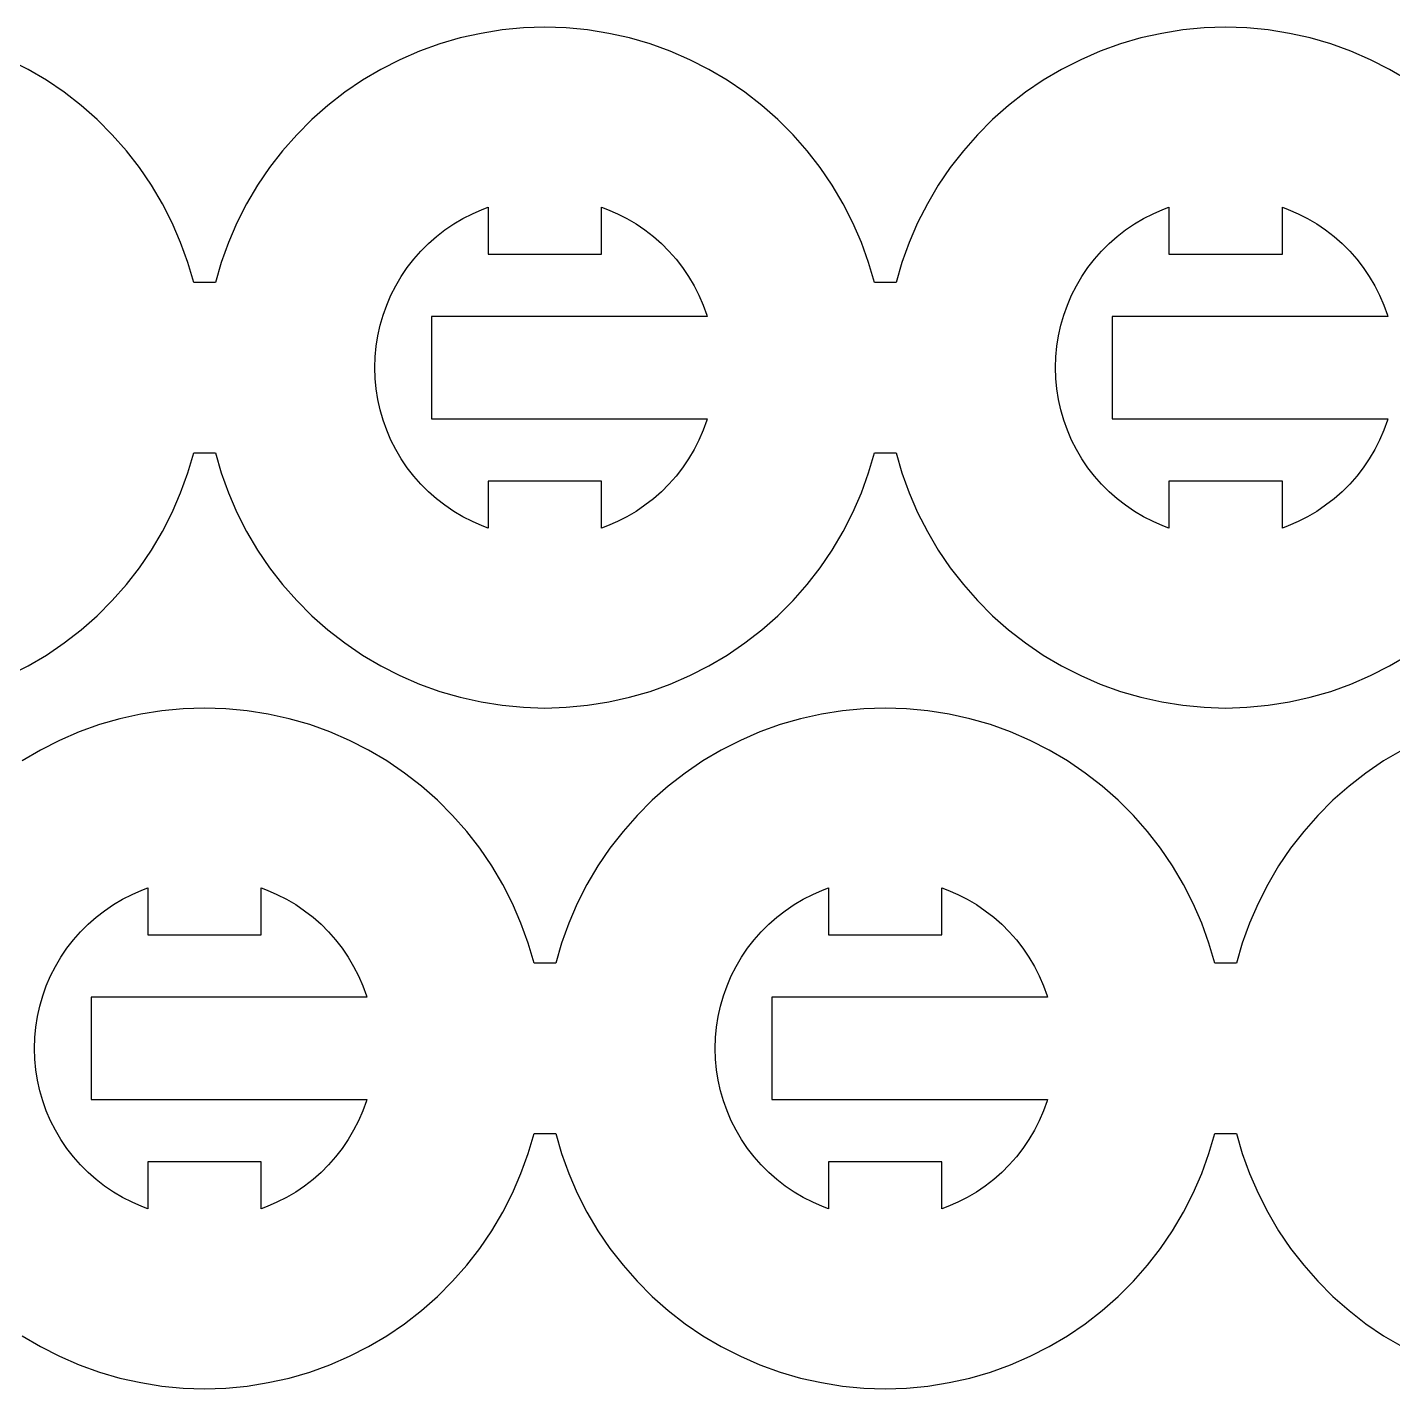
# Model space of a CAD drawing. Header units: metres. Extents: x 1 to 112, y 0 to 24.
# Drawn here: x 30.88 to 54.95, y 0 to 24 of the extents above; entities that cross this region are included whole.
import ezdxf

# ---------------------------------------------------------------- set-up
doc = ezdxf.new("R2010")
doc.units = ezdxf.units.M

msp = doc.modelspace()

# ---------------------------------------------------------------- linework, layer by layer
for p, q in [((38.8757, 23.8937), (38.5079, 23.8115)), ((39.248, 23.9527), (38.8757, 23.8937)), ((39.6233, 23.9882), (39.248, 23.9527)), ((40, 24), (39.6233, 23.9882)), ((40.3767, 23.9882), (40, 24)), ((40.752, 23.9527), (40.3767, 23.9882)), ((41.1243, 23.8937), (40.752, 23.9527)), ((41.4921, 23.8115), (41.1243, 23.8937)), ((50.8757, 23.8937), (50.5079, 23.8115)), ((51.248, 23.9527), (50.8757, 23.8937)), ((51.6233, 23.9882), (51.248, 23.9527)), ((52, 24), (51.6233, 23.9882)), ((52.3767, 23.9882), (52, 24)), ((52.752, 23.9527), (52.3767, 23.9882)), ((53.1243, 23.8937), (52.752, 23.9527)), ((53.4921, 23.8115), (53.1243, 23.8937)), ((38.1459, 23.7063), (37.7913, 23.5787)), ((38.5079, 23.8115), (38.1459, 23.7063)), ((41.8541, 23.7063), (41.4921, 23.8115)), ((42.2087, 23.5787), (41.8541, 23.7063)), ((50.1459, 23.7063), (49.7913, 23.5787)), ((50.5079, 23.8115), (50.1459, 23.7063)), ((53.8541, 23.7063), (53.4921, 23.8115)), ((54.2087, 23.5787), (53.8541, 23.7063)), ((30.8905, 23.2578), (30.5547, 23.429)), ((37.4453, 23.429), (37.1095, 23.2578)), ((37.7913, 23.5787), (37.4453, 23.429)), ((42.5547, 23.429), (42.2087, 23.5787)), ((42.8905, 23.2578), (42.5547, 23.429)), ((49.4453, 23.429), (49.1095, 23.2578)), ((49.7913, 23.5787), (49.4453, 23.429)), ((54.5547, 23.429), (54.2087, 23.5787)), ((54.8905, 23.2578), (54.5547, 23.429)), ((31.215, 23.066), (30.8905, 23.2578)), ((37.1095, 23.2578), (36.785, 23.066)), ((43.215, 23.066), (42.8905, 23.2578)), ((49.1095, 23.2578), (48.785, 23.066)), ((55.215, 23.066), (54.8905, 23.2578)), ((31.5267, 22.8541), (31.215, 23.066)), ((36.785, 23.066), (36.4733, 22.8541)), ((43.5267, 22.8541), (43.215, 23.066)), ((48.785, 23.066), (48.4733, 22.8541)), ((31.8245, 22.6231), (31.5267, 22.8541)), ((36.4733, 22.8541), (36.1755, 22.6231)), ((43.8245, 22.6231), (43.5267, 22.8541)), ((48.4733, 22.8541), (48.1755, 22.6231)), ((32.1073, 22.3738), (31.8245, 22.6231)), ((36.1755, 22.6231), (35.8927, 22.3738)), ((44.1073, 22.3738), (43.8245, 22.6231)), ((48.1755, 22.6231), (47.8927, 22.3738)), ((32.3738, 22.1073), (32.1073, 22.3738)), ((35.8927, 22.3738), (35.6262, 22.1073)), ((44.3738, 22.1073), (44.1073, 22.3738)), ((47.8927, 22.3738), (47.6262, 22.1073)), ((32.6231, 21.8245), (32.3738, 22.1073)), ((35.6262, 22.1073), (35.3769, 21.8245)), ((44.6231, 21.8245), (44.3738, 22.1073)), ((47.6262, 22.1073), (47.3769, 21.8245)), ((32.8541, 21.5267), (32.6231, 21.8245)), ((35.3769, 21.8245), (35.1459, 21.5267)), ((44.8541, 21.5267), (44.6231, 21.8245)), ((47.3769, 21.8245), (47.1459, 21.5267)), ((33.066, 21.215), (32.8541, 21.5267)), ((35.1459, 21.5267), (34.934, 21.215)), ((45.066, 21.215), (44.8541, 21.5267)), ((47.1459, 21.5267), (46.934, 21.215)), ((33.2578, 20.8905), (33.066, 21.215)), ((34.934, 21.215), (34.7422, 20.8905)), ((45.2578, 20.8905), (45.066, 21.215)), ((46.934, 21.215), (46.7422, 20.8905)), ((33.429, 20.5547), (33.2578, 20.8905)), ((34.7422, 20.8905), (34.571, 20.5547)), ((38.5547, 20.6289), (38.7227, 20.7145)), ((38.7227, 20.7145), (38.8956, 20.7893)), ((38.8956, 20.7893), (39, 20.8269)), ((39, 20.8269), (39, 20)), ((41, 20), (41, 20.8269)), ((41, 20.8269), (41.1044, 20.7893)), ((41.1044, 20.7893), (41.2773, 20.7145)), ((41.2773, 20.7145), (41.4453, 20.6289)), ((45.429, 20.5547), (45.2578, 20.8905)), ((46.7422, 20.8905), (46.571, 20.5547)), ((50.5547, 20.6289), (50.7227, 20.7145)), ((50.7227, 20.7145), (50.8956, 20.7893)), ((50.8956, 20.7893), (51, 20.8269)), ((51, 20.8269), (51, 20)), ((53, 20), (53, 20.8269)), ((53, 20.8269), (53.1044, 20.7893)), ((53.1044, 20.7893), (53.2773, 20.7145)), ((53.2773, 20.7145), (53.4453, 20.6289)), ((33.5787, 20.2087), (33.429, 20.5547)), ((34.571, 20.5547), (34.4213, 20.2087)), ((38.2366, 20.4271), (38.3925, 20.533)), ((38.3925, 20.533), (38.5547, 20.6289)), ((41.4453, 20.6289), (41.6075, 20.533)), ((41.6075, 20.533), (41.7634, 20.4271)), ((45.5787, 20.2087), (45.429, 20.5547)), ((46.571, 20.5547), (46.4213, 20.2087)), ((50.2366, 20.4271), (50.3925, 20.533)), ((50.3925, 20.533), (50.5547, 20.6289)), ((53.4453, 20.6289), (53.6075, 20.533)), ((53.6075, 20.533), (53.7634, 20.4271)), ((37.9464, 20.1869), (38.0877, 20.3115)), ((38.0877, 20.3115), (38.2366, 20.4271)), ((41.7634, 20.4271), (41.9123, 20.3115)), ((41.9123, 20.3115), (42.0536, 20.1869)), ((49.9464, 20.1869), (50.0877, 20.3115)), ((50.0877, 20.3115), (50.2366, 20.4271)), ((53.7634, 20.4271), (53.9123, 20.3115)), ((53.9123, 20.3115), (54.0536, 20.1869)), ((33.7063, 19.8541), (33.5787, 20.2087)), ((34.4213, 20.2087), (34.2937, 19.8541)), ((37.6885, 19.9123), (37.8131, 20.0536)), ((37.8131, 20.0536), (37.9464, 20.1869)), ((39, 20), (41, 20)), ((42.0536, 20.1869), (42.1869, 20.0536)), ((42.1869, 20.0536), (42.3115, 19.9123)), ((45.7063, 19.8541), (45.5787, 20.2087)), ((46.4213, 20.2087), (46.2937, 19.8541)), ((49.6885, 19.9123), (49.8131, 20.0536)), ((49.8131, 20.0536), (49.9464, 20.1869)), ((51, 20), (53, 20)), ((54.0536, 20.1869), (54.1869, 20.0536)), ((54.1869, 20.0536), (54.3115, 19.9123)), ((33.8092, 19.5), (33.7063, 19.8541)), ((34.2937, 19.8541), (34.1908, 19.5)), ((37.467, 19.6075), (37.5729, 19.7634)), ((37.5729, 19.7634), (37.6885, 19.9123)), ((42.3115, 19.9123), (42.4271, 19.7634)), ((42.4271, 19.7634), (42.533, 19.6075)), ((45.8092, 19.5), (45.7063, 19.8541)), ((46.2937, 19.8541), (46.1908, 19.5)), ((49.467, 19.6075), (49.5729, 19.7634)), ((49.5729, 19.7634), (49.6885, 19.9123)), ((54.3115, 19.9123), (54.4271, 19.7634)), ((54.4271, 19.7634), (54.533, 19.6075)), ((34.1908, 19.5), (33.8092, 19.5)), ((37.3711, 19.4453), (37.467, 19.6075)), ((42.533, 19.6075), (42.6289, 19.4453)), ((46.1908, 19.5), (45.8092, 19.5)), ((49.3711, 19.4453), (49.467, 19.6075)), ((54.533, 19.6075), (54.6289, 19.4453)), ((37.2107, 19.1044), (37.2855, 19.2773)), ((37.2855, 19.2773), (37.3711, 19.4453)), ((42.6289, 19.4453), (42.7145, 19.2773)), ((42.7145, 19.2773), (42.7893, 19.1044)), ((49.2107, 19.1044), (49.2855, 19.2773)), ((49.2855, 19.2773), (49.3711, 19.4453)), ((54.6289, 19.4453), (54.7145, 19.2773)), ((54.7145, 19.2773), (54.7893, 19.1044)), ((37.1468, 18.9271), (37.2107, 19.1044)), ((42.7893, 19.1044), (42.8532, 18.9271)), ((49.1468, 18.9271), (49.2107, 19.1044)), ((54.7893, 19.1044), (54.8532, 18.9271)), ((37.0943, 18.7461), (37.1468, 18.9271)), ((42.861, 18.9), (38, 18.9)), ((38, 18.9), (38, 17.1)), ((42.8532, 18.9271), (42.861, 18.9)), ((49.0943, 18.7461), (49.1468, 18.9271)), ((54.861, 18.9), (50, 18.9)), ((50, 18.9), (50, 17.1)), ((54.8532, 18.9271), (54.861, 18.9)), ((37.0237, 18.376), (37.0531, 18.5621)), ((37.0531, 18.5621), (37.0943, 18.7461)), ((49.0237, 18.376), (49.0531, 18.5621)), ((49.0531, 18.5621), (49.0943, 18.7461)), ((37.0059, 18.1884), (37.0237, 18.376)), ((49.0059, 18.1884), (49.0237, 18.376)), ((37, 18), (37.0059, 18.1884)), ((49, 18), (49.0059, 18.1884)), ((37.0059, 17.8116), (37, 18)), ((37.0237, 17.624), (37.0059, 17.8116)), ((49.0059, 17.8116), (49, 18)), ((49.0237, 17.624), (49.0059, 17.8116)), ((37.0531, 17.4379), (37.0237, 17.624)), ((49.0531, 17.4379), (49.0237, 17.624)), ((37.0943, 17.2539), (37.0531, 17.4379)), ((49.0943, 17.2539), (49.0531, 17.4379)), ((37.1468, 17.0729), (37.0943, 17.2539)), ((38, 17.1), (42.861, 17.1)), ((42.861, 17.1), (42.8532, 17.0729)), ((49.1468, 17.0729), (49.0943, 17.2539)), ((50, 17.1), (54.861, 17.1)), ((54.861, 17.1), (54.8532, 17.0729)), ((37.2107, 16.8956), (37.1468, 17.0729)), ((37.2855, 16.7227), (37.2107, 16.8956)), ((42.7893, 16.8956), (42.7145, 16.7227)), ((42.8532, 17.0729), (42.7893, 16.8956)), ((49.2107, 16.8956), (49.1468, 17.0729)), ((49.2855, 16.7227), (49.2107, 16.8956)), ((54.7893, 16.8956), (54.7145, 16.7227)), ((54.8532, 17.0729), (54.7893, 16.8956)), ((37.3711, 16.5547), (37.2855, 16.7227)), ((42.7145, 16.7227), (42.6289, 16.5547)), ((49.3711, 16.5547), (49.2855, 16.7227)), ((54.7145, 16.7227), (54.6289, 16.5547)), ((33.7063, 16.1459), (33.8092, 16.5)), ((33.8092, 16.5), (34.1908, 16.5)), ((34.1908, 16.5), (34.2937, 16.1459)), ((37.467, 16.3925), (37.3711, 16.5547)), ((37.5729, 16.2366), (37.467, 16.3925)), ((42.533, 16.3925), (42.4271, 16.2366)), ((42.6289, 16.5547), (42.533, 16.3925)), ((45.7063, 16.1459), (45.8092, 16.5)), ((45.8092, 16.5), (46.1908, 16.5)), ((46.1908, 16.5), (46.2937, 16.1459)), ((49.467, 16.3925), (49.3711, 16.5547)), ((49.5729, 16.2366), (49.467, 16.3925)), ((54.533, 16.3925), (54.4271, 16.2366)), ((54.6289, 16.5547), (54.533, 16.3925)), ((33.5787, 15.7913), (33.7063, 16.1459)), ((34.2937, 16.1459), (34.4213, 15.7913)), ((37.6885, 16.0877), (37.5729, 16.2366)), ((42.4271, 16.2366), (42.3115, 16.0877)), ((45.5787, 15.7913), (45.7063, 16.1459)), ((46.2937, 16.1459), (46.4213, 15.7913)), ((49.6885, 16.0877), (49.5729, 16.2366)), ((54.4271, 16.2366), (54.3115, 16.0877)), ((37.8131, 15.9464), (37.6885, 16.0877)), ((37.9464, 15.8131), (37.8131, 15.9464)), ((41, 16), (39, 16)), ((39, 16), (39, 15.1731)), ((41, 15.1731), (41, 16)), ((42.1869, 15.9464), (42.0536, 15.8131)), ((42.3115, 16.0877), (42.1869, 15.9464)), ((49.8131, 15.9464), (49.6885, 16.0877)), ((49.9464, 15.8131), (49.8131, 15.9464)), ((53, 16), (51, 16)), ((51, 16), (51, 15.1731)), ((53, 15.1731), (53, 16)), ((54.1869, 15.9464), (54.0536, 15.8131)), ((54.3115, 16.0877), (54.1869, 15.9464)), ((33.429, 15.4453), (33.5787, 15.7913)), ((34.4213, 15.7913), (34.571, 15.4453)), ((38.0877, 15.6885), (37.9464, 15.8131)), ((38.2366, 15.5729), (38.0877, 15.6885)), ((41.9123, 15.6885), (41.7634, 15.5729)), ((42.0536, 15.8131), (41.9123, 15.6885)), ((45.429, 15.4453), (45.5787, 15.7913)), ((46.4213, 15.7913), (46.571, 15.4453)), ((50.0877, 15.6885), (49.9464, 15.8131)), ((50.2366, 15.5729), (50.0877, 15.6885)), ((53.9123, 15.6885), (53.7634, 15.5729)), ((54.0536, 15.8131), (53.9123, 15.6885)), ((33.2578, 15.1095), (33.429, 15.4453)), ((34.571, 15.4453), (34.7422, 15.1095)), ((38.3925, 15.467), (38.2366, 15.5729)), ((38.5547, 15.3711), (38.3925, 15.467)), ((41.6075, 15.467), (41.4453, 15.3711)), ((41.7634, 15.5729), (41.6075, 15.467)), ((45.2578, 15.1095), (45.429, 15.4453)), ((46.571, 15.4453), (46.7422, 15.1095)), ((50.3925, 15.467), (50.2366, 15.5729)), ((50.5547, 15.3711), (50.3925, 15.467)), ((53.6075, 15.467), (53.4453, 15.3711)), ((53.7634, 15.5729), (53.6075, 15.467)), ((38.7227, 15.2855), (38.5547, 15.3711)), ((38.8956, 15.2107), (38.7227, 15.2855)), ((39, 15.1731), (38.8956, 15.2107)), ((41.1044, 15.2107), (41, 15.1731)), ((41.2773, 15.2855), (41.1044, 15.2107)), ((41.4453, 15.3711), (41.2773, 15.2855)), ((50.7227, 15.2855), (50.5547, 15.3711)), ((50.8956, 15.2107), (50.7227, 15.2855)), ((51, 15.1731), (50.8956, 15.2107)), ((53.1044, 15.2107), (53, 15.1731)), ((53.2773, 15.2855), (53.1044, 15.2107)), ((53.4453, 15.3711), (53.2773, 15.2855)), ((33.066, 14.785), (33.2578, 15.1095)), ((34.7422, 15.1095), (34.934, 14.785)), ((45.066, 14.785), (45.2578, 15.1095)), ((46.7422, 15.1095), (46.934, 14.785)), ((32.8541, 14.4733), (33.066, 14.785)), ((34.934, 14.785), (35.1459, 14.4733)), ((44.8541, 14.4733), (45.066, 14.785)), ((46.934, 14.785), (47.1459, 14.4733)), ((32.6231, 14.1755), (32.8541, 14.4733)), ((35.1459, 14.4733), (35.3769, 14.1755)), ((44.6231, 14.1755), (44.8541, 14.4733)), ((47.1459, 14.4733), (47.3769, 14.1755)), ((32.3738, 13.8927), (32.6231, 14.1755)), ((35.3769, 14.1755), (35.6262, 13.8927)), ((44.3738, 13.8927), (44.6231, 14.1755)), ((47.3769, 14.1755), (47.6262, 13.8927)), ((32.1073, 13.6262), (32.3738, 13.8927)), ((35.6262, 13.8927), (35.8927, 13.6262)), ((44.1073, 13.6262), (44.3738, 13.8927)), ((47.6262, 13.8927), (47.8927, 13.6262)), ((31.8245, 13.3769), (32.1073, 13.6262)), ((35.8927, 13.6262), (36.1755, 13.3769)), ((43.8245, 13.3769), (44.1073, 13.6262)), ((47.8927, 13.6262), (48.1755, 13.3769)), ((31.5267, 13.1459), (31.8245, 13.3769)), ((36.1755, 13.3769), (36.4733, 13.1459)), ((43.5267, 13.1459), (43.8245, 13.3769)), ((48.1755, 13.3769), (48.4733, 13.1459)), ((31.215, 12.934), (31.5267, 13.1459)), ((36.4733, 13.1459), (36.785, 12.934)), ((43.215, 12.934), (43.5267, 13.1459)), ((48.4733, 13.1459), (48.785, 12.934)), ((30.8905, 12.7422), (31.215, 12.934)), ((36.785, 12.934), (37.1095, 12.7422)), ((42.8905, 12.7422), (43.215, 12.934)), ((48.785, 12.934), (49.1095, 12.7422)), ((54.8905, 12.7422), (55.215, 12.934)), ((30.5547, 12.571), (30.8905, 12.7422)), ((37.1095, 12.7422), (37.4453, 12.571)), ((37.4453, 12.571), (37.7913, 12.4213)), ((42.2087, 12.4213), (42.5547, 12.571)), ((42.5547, 12.571), (42.8905, 12.7422)), ((49.1095, 12.7422), (49.4453, 12.571)), ((49.4453, 12.571), (49.7913, 12.4213)), ((54.2087, 12.4213), (54.5547, 12.571)), ((54.5547, 12.571), (54.8905, 12.7422)), ((37.7913, 12.4213), (38.1459, 12.2937)), ((38.1459, 12.2937), (38.5079, 12.1885)), ((41.4921, 12.1885), (41.8541, 12.2937)), ((41.8541, 12.2937), (42.2087, 12.4213)), ((49.7913, 12.4213), (50.1459, 12.2937)), ((50.1459, 12.2937), (50.5079, 12.1885)), ((53.4921, 12.1885), (53.8541, 12.2937)), ((53.8541, 12.2937), (54.2087, 12.4213)), ((38.5079, 12.1885), (38.8757, 12.1063)), ((38.8757, 12.1063), (39.248, 12.0473)), ((39.248, 12.0473), (39.6233, 12.0118)), ((40.3767, 12.0118), (40.752, 12.0473)), ((40.752, 12.0473), (41.1243, 12.1063)), ((41.1243, 12.1063), (41.4921, 12.1885)), ((50.5079, 12.1885), (50.8757, 12.1063)), ((50.8757, 12.1063), (51.248, 12.0473)), ((51.248, 12.0473), (51.6233, 12.0118)), ((52.3767, 12.0118), (52.752, 12.0473)), ((52.752, 12.0473), (53.1243, 12.1063)), ((53.1243, 12.1063), (53.4921, 12.1885)), ((32.5079, 11.8115), (32.1459, 11.7063)), ((32.8757, 11.8937), (32.5079, 11.8115)), ((33.248, 11.9527), (32.8757, 11.8937)), ((33.6233, 11.9882), (33.248, 11.9527)), ((34, 12), (33.6233, 11.9882)), ((34.3767, 11.9882), (34, 12)), ((34.752, 11.9527), (34.3767, 11.9882)), ((35.1243, 11.8937), (34.752, 11.9527)), ((35.4921, 11.8115), (35.1243, 11.8937)), ((35.8541, 11.7063), (35.4921, 11.8115)), ((39.6233, 12.0118), (40, 12)), ((40, 12), (40.3767, 12.0118)), ((44.5079, 11.8115), (44.1459, 11.7063)), ((44.8757, 11.8937), (44.5079, 11.8115)), ((45.248, 11.9527), (44.8757, 11.8937)), ((45.6233, 11.9882), (45.248, 11.9527)), ((46, 12), (45.6233, 11.9882)), ((46.3767, 11.9882), (46, 12)), ((46.752, 11.9527), (46.3767, 11.9882)), ((47.1243, 11.8937), (46.752, 11.9527)), ((47.4921, 11.8115), (47.1243, 11.8937)), ((47.8541, 11.7063), (47.4921, 11.8115)), ((51.6233, 12.0118), (52, 12)), ((52, 12), (52.3767, 12.0118)), ((31.7913, 11.5787), (31.4453, 11.429)), ((32.1459, 11.7063), (31.7913, 11.5787)), ((36.2087, 11.5787), (35.8541, 11.7063)), ((36.5547, 11.429), (36.2087, 11.5787)), ((43.7913, 11.5787), (43.4453, 11.429)), ((44.1459, 11.7063), (43.7913, 11.5787)), ((48.2087, 11.5787), (47.8541, 11.7063)), ((48.5547, 11.429), (48.2087, 11.5787)), ((31.4453, 11.429), (31.1095, 11.2578)), ((36.8905, 11.2578), (36.5547, 11.429)), ((43.4453, 11.429), (43.1095, 11.2578)), ((48.8905, 11.2578), (48.5547, 11.429)), ((31.1095, 11.2578), (30.785, 11.066)), ((37.215, 11.066), (36.8905, 11.2578)), ((43.1095, 11.2578), (42.785, 11.066)), ((49.215, 11.066), (48.8905, 11.2578)), ((55.1095, 11.2578), (54.785, 11.066)), ((37.5267, 10.8541), (37.215, 11.066)), ((37.8245, 10.6231), (37.5267, 10.8541)), ((42.4733, 10.8541), (42.1755, 10.6231)), ((42.785, 11.066), (42.4733, 10.8541)), ((49.5267, 10.8541), (49.215, 11.066)), ((49.8245, 10.6231), (49.5267, 10.8541)), ((54.4733, 10.8541), (54.1755, 10.6231)), ((54.785, 11.066), (54.4733, 10.8541)), ((38.1073, 10.3738), (37.8245, 10.6231)), ((42.1755, 10.6231), (41.8927, 10.3738)), ((50.1073, 10.3738), (49.8245, 10.6231)), ((54.1755, 10.6231), (53.8927, 10.3738)), ((38.3738, 10.1073), (38.1073, 10.3738)), ((41.8927, 10.3738), (41.6262, 10.1073)), ((50.3738, 10.1073), (50.1073, 10.3738)), ((53.8927, 10.3738), (53.6262, 10.1073)), ((38.6231, 9.82454), (38.3738, 10.1073)), ((41.6262, 10.1073), (41.3769, 9.82454)), ((50.6231, 9.82454), (50.3738, 10.1073)), ((53.6262, 10.1073), (53.3769, 9.82454)), ((38.8541, 9.52671), (38.6231, 9.82454)), ((41.3769, 9.82454), (41.1459, 9.52671)), ((50.8541, 9.52671), (50.6231, 9.82454)), ((53.3769, 9.82454), (53.1459, 9.52671)), ((39.066, 9.21496), (38.8541, 9.52671)), ((41.1459, 9.52671), (40.934, 9.21496)), ((51.066, 9.21496), (50.8541, 9.52671)), ((53.1459, 9.52671), (52.934, 9.21496)), ((39.2578, 8.89052), (39.066, 9.21496)), ((40.934, 9.21496), (40.7422, 8.89052)), ((51.2578, 8.89052), (51.066, 9.21496)), ((52.934, 9.21496), (52.7422, 8.89052)), ((32.5547, 8.62892), (32.7227, 8.71448)), ((32.7227, 8.71448), (32.8956, 8.78933)), ((32.8956, 8.78933), (33, 8.82691)), ((33, 8.82691), (33, 8)), ((35, 8), (35, 8.82691)), ((35, 8.82691), (35.1044, 8.78933)), ((35.1044, 8.78933), (35.2773, 8.71448)), ((35.2773, 8.71448), (35.4453, 8.62892)), ((39.429, 8.55468), (39.2578, 8.89052)), ((40.7422, 8.89052), (40.571, 8.55468)), ((44.5547, 8.62892), (44.7227, 8.71448)), ((44.7227, 8.71448), (44.8956, 8.78933)), ((44.8956, 8.78933), (45, 8.82691)), ((45, 8.82691), (45, 8)), ((47, 8), (47, 8.82691)), ((47, 8.82691), (47.1044, 8.78933)), ((47.1044, 8.78933), (47.2773, 8.71448)), ((47.2773, 8.71448), (47.4453, 8.62892)), ((51.429, 8.55468), (51.2578, 8.89052)), ((52.7422, 8.89052), (52.571, 8.55468)), ((32.0877, 8.31154), (32.2366, 8.42705)), ((32.2366, 8.42705), (32.3925, 8.53298)), ((32.3925, 8.53298), (32.5547, 8.62892)), ((35.4453, 8.62892), (35.6075, 8.53298)), ((35.6075, 8.53298), (35.7634, 8.42705)), ((35.7634, 8.42705), (35.9123, 8.31154)), ((39.5787, 8.20875), (39.429, 8.55468)), ((40.571, 8.55468), (40.4213, 8.20875)), ((44.0877, 8.31154), (44.2366, 8.42705)), ((44.2366, 8.42705), (44.3925, 8.53298)), ((44.3925, 8.53298), (44.5547, 8.62892)), ((47.4453, 8.62892), (47.6075, 8.53298)), ((47.6075, 8.53298), (47.7634, 8.42705)), ((47.7634, 8.42705), (47.9123, 8.31154)), ((51.5787, 8.20875), (51.429, 8.55468)), ((52.571, 8.55468), (52.4213, 8.20875)), ((31.8131, 8.05364), (31.9464, 8.18691)), ((31.9464, 8.18691), (32.0877, 8.31154)), ((35.9123, 8.31154), (36.0536, 8.18691)), ((36.0536, 8.18691), (36.1869, 8.05364)), ((39.7063, 7.8541), (39.5787, 8.20875)), ((40.4213, 8.20875), (40.2937, 7.8541)), ((43.8131, 8.05364), (43.9464, 8.18691)), ((43.9464, 8.18691), (44.0877, 8.31154)), ((47.9123, 8.31154), (48.0536, 8.18691)), ((48.0536, 8.18691), (48.1869, 8.05364)), ((51.7063, 7.8541), (51.5787, 8.20875)), ((52.4213, 8.20875), (52.2937, 7.8541)), ((31.6885, 7.91227), (31.8131, 8.05364)), ((33, 8), (35, 8)), ((36.1869, 8.05364), (36.3115, 7.91227)), ((43.6885, 7.91227), (43.8131, 8.05364)), ((45, 8), (47, 8)), ((48.1869, 8.05364), (48.3115, 7.91227)), ((31.467, 7.60748), (31.5729, 7.76336)), ((31.5729, 7.76336), (31.6885, 7.91227)), ((36.3115, 7.91227), (36.4271, 7.76336)), ((36.4271, 7.76336), (36.533, 7.60748)), ((39.8092, 7.5), (39.7063, 7.8541)), ((40.2937, 7.8541), (40.1908, 7.5)), ((43.467, 7.60748), (43.5729, 7.76336)), ((43.5729, 7.76336), (43.6885, 7.91227)), ((48.3115, 7.91227), (48.4271, 7.76336)), ((48.4271, 7.76336), (48.533, 7.60748)), ((51.8092, 7.5), (51.7063, 7.8541)), ((52.2937, 7.8541), (52.1908, 7.5)), ((31.3711, 7.44526), (31.467, 7.60748)), ((36.533, 7.60748), (36.6289, 7.44526)), ((40.1908, 7.5), (39.8092, 7.5)), ((43.3711, 7.44526), (43.467, 7.60748)), ((48.533, 7.60748), (48.6289, 7.44526)), ((52.1908, 7.5), (51.8092, 7.5)), ((31.2107, 7.10437), (31.2855, 7.27734)), ((31.2855, 7.27734), (31.3711, 7.44526)), ((36.6289, 7.44526), (36.7145, 7.27734)), ((36.7145, 7.27734), (36.7893, 7.10437)), ((43.2107, 7.10437), (43.2855, 7.27734)), ((43.2855, 7.27734), (43.3711, 7.44526)), ((48.6289, 7.44526), (48.7145, 7.27734)), ((48.7145, 7.27734), (48.7893, 7.10437)), ((31.1468, 6.92705), (31.2107, 7.10437)), ((36.7893, 7.10437), (36.8532, 6.92705)), ((43.1468, 6.92705), (43.2107, 7.10437)), ((48.7893, 7.10437), (48.8532, 6.92705)), ((31.0531, 6.56214), (31.0943, 6.74607)), ((31.0943, 6.74607), (31.1468, 6.92705)), ((36.861, 6.9), (32, 6.9)), ((32, 6.9), (32, 5.1)), ((36.8532, 6.92705), (36.861, 6.9)), ((43.0531, 6.56214), (43.0943, 6.74607)), ((43.0943, 6.74607), (43.1468, 6.92705)), ((48.861, 6.9), (44, 6.9)), ((44, 6.9), (44, 5.1)), ((48.8532, 6.92705), (48.861, 6.9)), ((31.0237, 6.376), (31.0531, 6.56214)), ((43.0237, 6.376), (43.0531, 6.56214)), ((31.0059, 6.18837), (31.0237, 6.376)), ((43.0059, 6.18837), (43.0237, 6.376)), ((31, 6), (31.0059, 6.18837)), ((43, 6), (43.0059, 6.18837)), ((31.0059, 5.81163), (31, 6)), ((31.0237, 5.624), (31.0059, 5.81163)), ((43.0059, 5.81163), (43, 6)), ((43.0237, 5.624), (43.0059, 5.81163)), ((31.0531, 5.43786), (31.0237, 5.624)), ((43.0531, 5.43786), (43.0237, 5.624)), ((31.0943, 5.25393), (31.0531, 5.43786)), ((43.0943, 5.25393), (43.0531, 5.43786)), ((31.1468, 5.07295), (31.0943, 5.25393)), ((31.2107, 4.89563), (31.1468, 5.07295)), ((32, 5.1), (36.861, 5.1)), ((36.8532, 5.07295), (36.7893, 4.89563)), ((36.861, 5.1), (36.8532, 5.07295)), ((43.1468, 5.07295), (43.0943, 5.25393)), ((43.2107, 4.89563), (43.1468, 5.07295)), ((44, 5.1), (48.861, 5.1)), ((48.8532, 5.07295), (48.7893, 4.89563)), ((48.861, 5.1), (48.8532, 5.07295)), ((31.2855, 4.72266), (31.2107, 4.89563)), ((36.7893, 4.89563), (36.7145, 4.72266)), ((43.2855, 4.72266), (43.2107, 4.89563)), ((48.7893, 4.89563), (48.7145, 4.72266)), ((31.3711, 4.55474), (31.2855, 4.72266)), ((36.7145, 4.72266), (36.6289, 4.55474)), ((43.3711, 4.55474), (43.2855, 4.72266)), ((48.7145, 4.72266), (48.6289, 4.55474)), ((31.467, 4.39252), (31.3711, 4.55474)), ((31.5729, 4.23664), (31.467, 4.39252)), ((36.533, 4.39252), (36.4271, 4.23664)), ((36.6289, 4.55474), (36.533, 4.39252)), ((39.7063, 4.1459), (39.8092, 4.5)), ((39.8092, 4.5), (40.1908, 4.5)), ((40.1908, 4.5), (40.2937, 4.1459)), ((43.467, 4.39252), (43.3711, 4.55474)), ((43.5729, 4.23664), (43.467, 4.39252)), ((48.533, 4.39252), (48.4271, 4.23664)), ((48.6289, 4.55474), (48.533, 4.39252)), ((51.7063, 4.1459), (51.8092, 4.5)), ((51.8092, 4.5), (52.1908, 4.5)), ((52.1908, 4.5), (52.2937, 4.1459)), ((31.6885, 4.08773), (31.5729, 4.23664)), ((36.4271, 4.23664), (36.3115, 4.08773)), ((39.5787, 3.79125), (39.7063, 4.1459)), ((40.2937, 4.1459), (40.4213, 3.79125)), ((43.6885, 4.08773), (43.5729, 4.23664)), ((48.4271, 4.23664), (48.3115, 4.08773)), ((51.5787, 3.79125), (51.7063, 4.1459)), ((52.2937, 4.1459), (52.4213, 3.79125)), ((31.8131, 3.94636), (31.6885, 4.08773)), ((31.9464, 3.81309), (31.8131, 3.94636)), ((35, 4), (33, 4)), ((33, 4), (33, 3.17309)), ((35, 3.17309), (35, 4)), ((36.1869, 3.94636), (36.0536, 3.81309)), ((36.3115, 4.08773), (36.1869, 3.94636)), ((43.8131, 3.94636), (43.6885, 4.08773)), ((43.9464, 3.81309), (43.8131, 3.94636)), ((47, 4), (45, 4)), ((45, 4), (45, 3.17309)), ((47, 3.17309), (47, 4)), ((48.1869, 3.94636), (48.0536, 3.81309)), ((48.3115, 4.08773), (48.1869, 3.94636)), ((32.0877, 3.68846), (31.9464, 3.81309)), ((32.2366, 3.57295), (32.0877, 3.68846)), ((35.9123, 3.68846), (35.7634, 3.57295)), ((36.0536, 3.81309), (35.9123, 3.68846)), ((39.429, 3.44532), (39.5787, 3.79125)), ((40.4213, 3.79125), (40.571, 3.44532)), ((44.0877, 3.68846), (43.9464, 3.81309)), ((44.2366, 3.57295), (44.0877, 3.68846)), ((47.9123, 3.68846), (47.7634, 3.57295)), ((48.0536, 3.81309), (47.9123, 3.68846)), ((51.429, 3.44532), (51.5787, 3.79125)), ((52.4213, 3.79125), (52.571, 3.44532)), ((32.3925, 3.46702), (32.2366, 3.57295)), ((32.5547, 3.37108), (32.3925, 3.46702)), ((32.7227, 3.28552), (32.5547, 3.37108)), ((35.4453, 3.37108), (35.2773, 3.28552)), ((35.6075, 3.46702), (35.4453, 3.37108)), ((35.7634, 3.57295), (35.6075, 3.46702)), ((39.2578, 3.10948), (39.429, 3.44532)), ((40.571, 3.44532), (40.7422, 3.10948)), ((44.3925, 3.46702), (44.2366, 3.57295)), ((44.5547, 3.37108), (44.3925, 3.46702)), ((44.7227, 3.28552), (44.5547, 3.37108)), ((47.4453, 3.37108), (47.2773, 3.28552)), ((47.6075, 3.46702), (47.4453, 3.37108)), ((47.7634, 3.57295), (47.6075, 3.46702)), ((51.2578, 3.10948), (51.429, 3.44532)), ((52.571, 3.44532), (52.7422, 3.10948)), ((32.8956, 3.21067), (32.7227, 3.28552)), ((33, 3.17309), (32.8956, 3.21067)), ((35.1044, 3.21067), (35, 3.17309)), ((35.2773, 3.28552), (35.1044, 3.21067)), ((44.8956, 3.21067), (44.7227, 3.28552)), ((45, 3.17309), (44.8956, 3.21067)), ((47.1044, 3.21067), (47, 3.17309)), ((47.2773, 3.28552), (47.1044, 3.21067)), ((39.066, 2.78504), (39.2578, 3.10948)), ((40.7422, 3.10948), (40.934, 2.78504)), ((51.066, 2.78504), (51.2578, 3.10948)), ((52.7422, 3.10948), (52.934, 2.78504)), ((38.8541, 2.47329), (39.066, 2.78504)), ((40.934, 2.78504), (41.1459, 2.47329)), ((50.8541, 2.47329), (51.066, 2.78504)), ((52.934, 2.78504), (53.1459, 2.47329)), ((38.6231, 2.17546), (38.8541, 2.47329)), ((41.1459, 2.47329), (41.3769, 2.17546)), ((50.6231, 2.17546), (50.8541, 2.47329)), ((53.1459, 2.47329), (53.3769, 2.17546)), ((38.3738, 1.89272), (38.6231, 2.17546)), ((41.3769, 2.17546), (41.6262, 1.89272)), ((50.3738, 1.89272), (50.6231, 2.17546)), ((53.3769, 2.17546), (53.6262, 1.89272)), ((38.1073, 1.62619), (38.3738, 1.89272)), ((41.6262, 1.89272), (41.8927, 1.62619)), ((50.1073, 1.62619), (50.3738, 1.89272)), ((53.6262, 1.89272), (53.8927, 1.62619)), ((37.8245, 1.37692), (38.1073, 1.62619)), ((41.8927, 1.62619), (42.1755, 1.37692)), ((49.8245, 1.37692), (50.1073, 1.62619)), ((53.8927, 1.62619), (54.1755, 1.37692)), ((37.5267, 1.1459), (37.8245, 1.37692)), ((42.1755, 1.37692), (42.4733, 1.1459)), ((49.5267, 1.1459), (49.8245, 1.37692)), ((54.1755, 1.37692), (54.4733, 1.1459)), ((37.215, 0.934033), (37.5267, 1.1459)), ((42.4733, 1.1459), (42.785, 0.934033)), ((49.215, 0.934033), (49.5267, 1.1459)), ((54.4733, 1.1459), (54.785, 0.934033)), ((30.785, 0.934033), (31.1095, 0.742161)), ((31.1095, 0.742161), (31.4453, 0.571038)), ((36.5547, 0.571038), (36.8905, 0.742161)), ((36.8905, 0.742161), (37.215, 0.934033)), ((42.785, 0.934033), (43.1095, 0.742161)), ((43.1095, 0.742161), (43.4453, 0.571038)), ((48.5547, 0.571038), (48.8905, 0.742161)), ((48.8905, 0.742161), (49.215, 0.934033)), ((54.785, 0.934033), (55.1095, 0.742161)), ((31.4453, 0.571038), (31.7913, 0.421342)), ((36.2087, 0.421342), (36.5547, 0.571038)), ((43.4453, 0.571038), (43.7913, 0.421342)), ((48.2087, 0.421342), (48.5547, 0.571038)), ((31.7913, 0.421342), (32.1459, 0.293661)), ((32.1459, 0.293661), (32.5079, 0.188501)), ((35.4921, 0.188501), (35.8541, 0.293661)), ((35.8541, 0.293661), (36.2087, 0.421342)), ((43.7913, 0.421342), (44.1459, 0.293661)), ((44.1459, 0.293661), (44.5079, 0.188501)), ((47.4921, 0.188501), (47.8541, 0.293661)), ((47.8541, 0.293661), (48.2087, 0.421342)), ((32.5079, 0.188501), (32.8757, 0.106277)), ((32.8757, 0.106277), (33.248, 0.047313)), ((33.248, 0.047313), (33.6233, 0.01184)), ((33.6233, 0.01184), (34, 0)), ((34, 0), (34.3767, 0.01184)), ((34.3767, 0.01184), (34.752, 0.047313)), ((34.752, 0.047313), (35.1243, 0.106277)), ((35.1243, 0.106277), (35.4921, 0.188501)), ((44.5079, 0.188501), (44.8757, 0.106277)), ((44.8757, 0.106277), (45.248, 0.047313)), ((45.248, 0.047313), (45.6233, 0.01184)), ((45.6233, 0.01184), (46, 0)), ((46, 0), (46.3767, 0.01184)), ((46.3767, 0.01184), (46.752, 0.047313)), ((46.752, 0.047313), (47.1243, 0.106277)), ((47.1243, 0.106277), (47.4921, 0.188501))]:
    msp.add_line(p, q)

doc.saveas('drawing.dxf')
